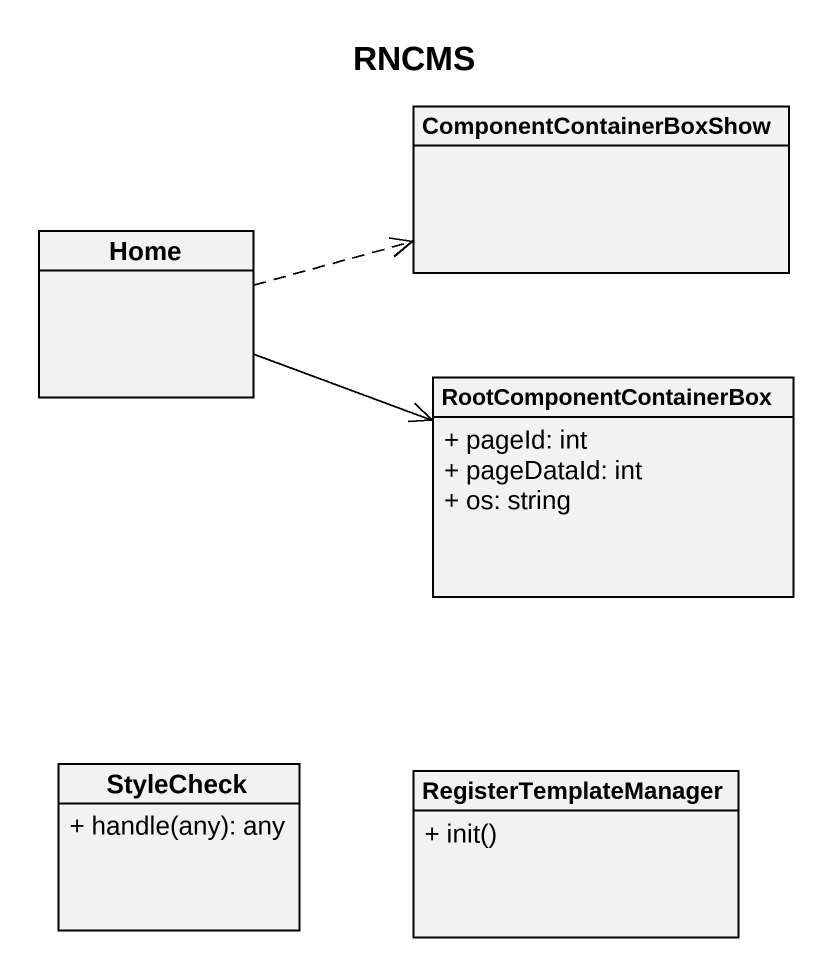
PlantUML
@startuml
title RNCMS
hide circle
hide empty members
skinparam classAttributeIconSize 0
class ComponentContainerBoxShow
class Home
class RootComponentContainerBox {
  + pageId: int
  + pageDataId: int
  + os: string
}
class StyleCheck {
  + handle(any): any
}
class RegisterTemplateManager {
  + init()
}
Home .right.> ComponentContainerBoxShow
Home -right-> RootComponentContainerBox
@enduml
